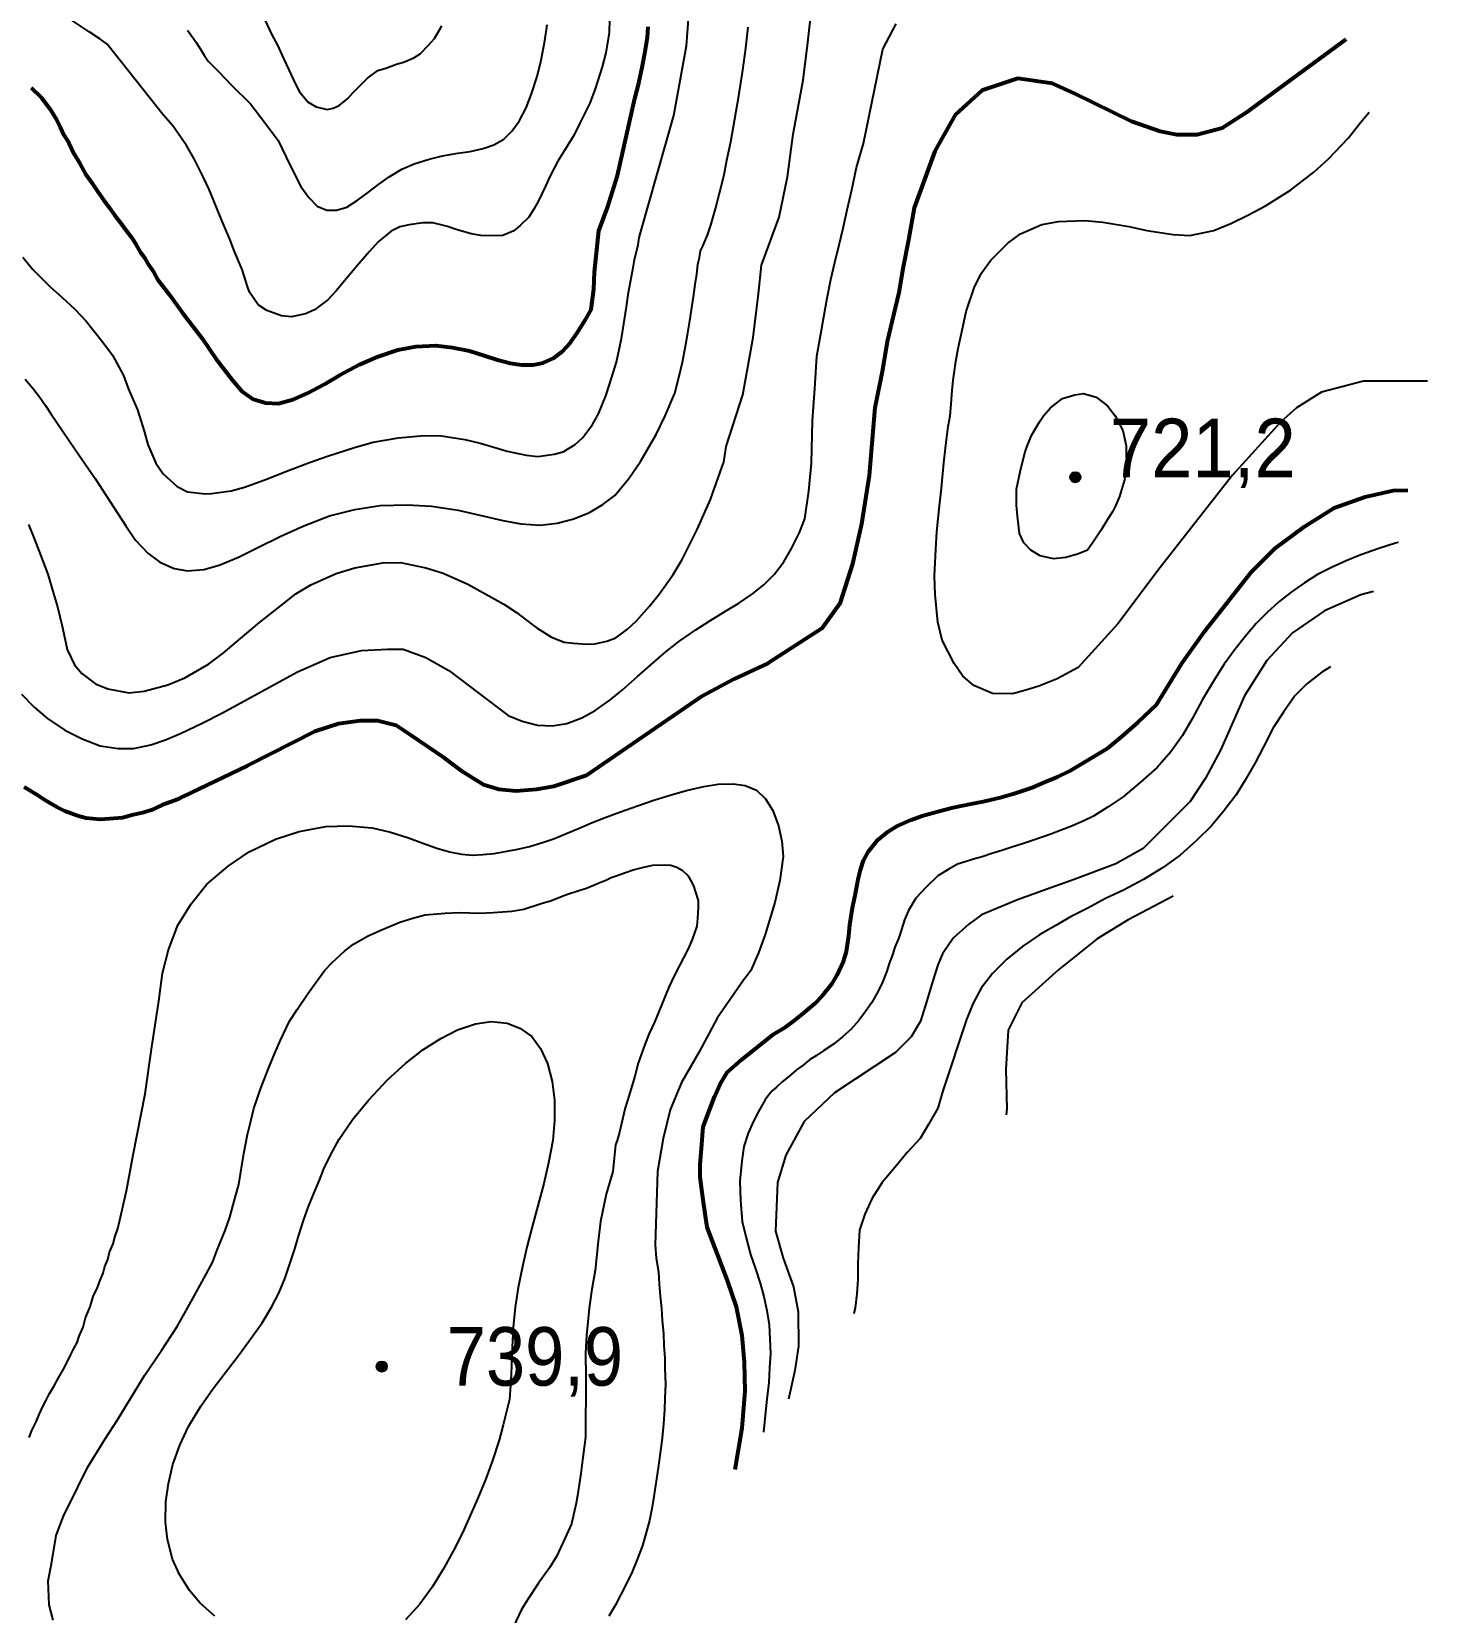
# Model space of a CAD drawing. Header units: metres. Extents: x 552626 to 559174, y 1843804 to 1852371.
# Drawn here: x 558518.5 to 558923.9, y 1846339 to 1846798.3 of the extents above; entities that cross this region are included whole.
import ezdxf

# ---------------------------------------------------------------- set-up
doc = ezdxf.new("R2010")
doc.units = ezdxf.units.M
doc.header["$LTSCALE"] = 6.8
for name, color, linetype, lineweight in [('1', 7, 'Continuous', 25), ('2', 7, 'Continuous', 53), ('5', 7, 'Continuous', 25)]:
    doc.layers.add(name, color=color, linetype=linetype, lineweight=lineweight)

msp = doc.modelspace()

# ---------------------------------------------------------------- hatches: boundary and pattern name
at = {"layer": '5'}
for points in [[(558823.18, 1846668.82, 1), (558820.18, 1846668.82, 1)], [(558621.72, 1846410.44, 1), (558618.72, 1846410.44, 1)]]:
    msp.add_hatch(color=256, dxfattribs=at).paths.add_polyline_path(points)

# ---------------------------------------------------------------- linework, layer by layer
at = {"layer": '1'}
for points in [[(558540.61, 1846607.28), (558546.72, 1846606.15), (558551.16, 1846606.66), (558558.1, 1846608.45), (558563.02, 1846610.52), (558569.89, 1846614.46), (558574.09, 1846617.69), (558580.38, 1846622.99), (558584.71, 1846626.56), (558591.12, 1846631.62), (558595.23, 1846634.92), (558599.58, 1846637.58), (558606.94, 1846640.84), (558612.41, 1846642.46), (558620.47, 1846643.97), (558625.61, 1846644.06), (558633.03, 1846642.5), (558638.03, 1846640.92), (558645.21, 1846637.75), (558649.56, 1846635.34), (558655.62, 1846631.88), (558659.38, 1846629.48), (558663.94, 1846626.01), (558665.31, 1846624.92), (558669.52, 1846622.33), (558673.17, 1846620.92), (558675.88, 1846620.56), (558679.82, 1846620.27), (558682.13, 1846620.37), (558685.62, 1846621.18), (558688.17, 1846622.14), (558691.63, 1846624.62), (558694.1, 1846626.98), (558698.01, 1846631.34), (558700.77, 1846634.81), (558704.85, 1846640.52), (558707.43, 1846644.89), (558710.74, 1846651.51), (558711.83, 1846653.63), (558715.74, 1846662.31), (558716.42, 1846664.3), (558718.99, 1846671.67), (558719.57, 1846673.15), (558720.03, 1846676.36), (558720.21, 1846677.71), (558725.06, 1846692.76), (558728.08, 1846709.43), (558729.67, 1846722.09), (558730.54, 1846730.4), (558735.63, 1846744.38), (558738.09, 1846756.07), (558739.72, 1846768.43), (558742.63, 1846784.14), (558743.96, 1846795.09), (558747.22, 1846824.51)], [(558658.54, 1846740.4), (558655.37, 1846739.04), (558652.89, 1846738.92), (558648.97, 1846739.05), (558646.17, 1846739.48), (558641.86, 1846740.81), (558639.27, 1846741.68), (558634.99, 1846742.68), (558632.17, 1846742.69), (558628.15, 1846742.15), (558625.47, 1846741.59), (558622.96, 1846740.3), (558619.16, 1846737.21), (558616.65, 1846734.42), (558612.83, 1846729.99), (558610.42, 1846727.14), (558606.91, 1846722.91), (558604.55, 1846720.31), (558600.64, 1846717.45), (558598.03, 1846716.24), (558593.97, 1846715.44), (558591.03, 1846715.68), (558586.86, 1846717.2), (558584.34, 1846718.91), (558581.75, 1846722.6), (558581.23, 1846724.2), (558579.67, 1846729.18), (558577.4, 1846734.41), (558576.07, 1846738), (558573.79, 1846743.39), (558572.3, 1846746.96), (558570.02, 1846752.35), (558568.47, 1846755.67), (558565.75, 1846761.26), (558563.48, 1846765.16), (558559.5, 1846770.85), (558556.71, 1846774.11), (558540.47, 1846794.61), (558538.29, 1846796.19), (558535.24, 1846798.17), (558529.93, 1846801.64)], [(558586.22, 1846801.7), (558588.3, 1846797.36), (558589.79, 1846794.54), (558591.78, 1846790.28), (558593.21, 1846787.2), (558595.09, 1846783.17), (558596.28, 1846780.73), (558598.86, 1846777.79), (558601.1, 1846776.46), (558604.35, 1846775.67), (558606.13, 1846776.04), (558607.79, 1846776.81), (558610.3, 1846778.85), (558611.77, 1846780.51), (558614.39, 1846783.06), (558616.03, 1846784.75), (558619.1, 1846786.93), (558621.34, 1846787.68), (558624.46, 1846788.79), (558626.56, 1846789.36), (558629.49, 1846790.62), (558631.35, 1846791.83), (558633.8, 1846794.35), (558635.49, 1846796.29), (558637.65, 1846799.95)], [(558632.52, 1846680.95), (558637.52, 1846680.86), (558644.38, 1846679.73), (558648.82, 1846678.74), (558652.79, 1846677.54), (558656.66, 1846676.4), (558662.12, 1846675.2), (558665.57, 1846674.85), (558670.24, 1846675.46), (558672.9, 1846676.19), (558676.39, 1846678.33), (558678.58, 1846680.33), (558681.46, 1846684.15), (558683.19, 1846687.26), (558685.34, 1846692.42), (558686.42, 1846696.03), (558688.37, 1846702.24), (558689.82, 1846709.15), (558690.21, 1846711.52), (558691.26, 1846718.29), (558691.87, 1846722.44), (558693.3, 1846730.25), (558693.6, 1846731.95), (558694.68, 1846736.32), (558694.95, 1846738.34), (558695.36, 1846739.8), (558705.01, 1846773.88), (558708.77, 1846794.09), (558709.41, 1846803.14)], [(558686.34, 1846801.72), (558686.26, 1846798.05), (558685.28, 1846792.12), (558684.26, 1846788.01), (558682.16, 1846781.61), (558680.65, 1846777.45), (558677.73, 1846771.71), (558676.05, 1846768.27), (558673.33, 1846763.72), (558671.35, 1846760.66), (558669.1, 1846756.33), (558667.78, 1846753.35), (558665.77, 1846749.13), (558664.39, 1846746.64), (558662.9, 1846744.39), (558660.36, 1846741.94), (558658.54, 1846740.4)], [(558682.16, 1846601), (558686.45, 1846604.02), (558690.16, 1846607.07), (558694.48, 1846610.87), (558698.33, 1846614.31), (558702.83, 1846618.14), (558706.82, 1846621.24), (558711.44, 1846624.48), (558715.49, 1846627.04), (558720.06, 1846629.85), (558723.92, 1846632.24), (558727.86, 1846634.89), (558731.19, 1846637.56), (558734.19, 1846640.52), (558736.97, 1846644.23), (558739.25, 1846648.07), (558741.52, 1846652.73), (558743.14, 1846656.73), (558744.26, 1846664.8), (558744.99, 1846672.87), (558745.34, 1846685.28), (558745.97, 1846694.5), (558746.61, 1846703.93), (558747.69, 1846709.85), (558748.6, 1846715.45), (558749.59, 1846720.87), (558750.68, 1846726.29), (558751.8, 1846731.22), (558753.1, 1846736.29), (558754.23, 1846741.12), (558755.4, 1846746.5), (558756.71, 1846752.28), (558758.07, 1846758.77), (558760.15, 1846765.72), (558765.76, 1846793.19), (558769.66, 1846800.53)], [(558563.78, 1846798.7), (558565.23, 1846796.63), (558566.38, 1846795.01), (558567.57, 1846793.21), (558568.63, 1846791.46), (558569.82, 1846789.67), (558572.97, 1846786.5), (558576.52, 1846782.68), (558582.08, 1846777.24), (558586.14, 1846771.92), (558590.08, 1846766.67), (558592.45, 1846761.76), (558594.47, 1846757.63), (558596.73, 1846753.27), (558598.97, 1846750.1), (558601.47, 1846747.53), (558604.23, 1846746.38), (558607.09, 1846746.35), (558610.02, 1846747.31), (558613.06, 1846749.22), (558615.96, 1846751.32), (558619.25, 1846753.87), (558622.31, 1846756.06), (558626.07, 1846758.26), (558629.64, 1846759.84), (558633.99, 1846761.24), (558637.86, 1846762.13), (558642.26, 1846762.91), (558645.86, 1846763.47), (558649.7, 1846764.26), (558652.71, 1846765.33), (558655.64, 1846766.98), (558658.03, 1846769.34), (558660.16, 1846772.26), (558662.14, 1846776.12), (558663.74, 1846780.16), (558665.32, 1846785.23), (558666.5, 1846790), (558667.55, 1846795.55), (558668.28, 1846800.21)], [(558712.47, 1846732.63), (558712.84, 1846734.58), (558713.43, 1846735.94), (558713.91, 1846737.11), (558714.83, 1846739.13), (558715.77, 1846742.07), (558717.18, 1846746.78), (558718.33, 1846751.37), (558719.64, 1846756.66), (558720.48, 1846760.92), (558721.56, 1846766.29), (558723.94, 1846779.64), (558725.11, 1846787.02), (558725.99, 1846793.46), (558726.64, 1846799.58)], [(558784.37, 1846680.46), (558784.78, 1846683.55), (558785.35, 1846686.66), (558785.52, 1846688.9), (558785.89, 1846693.96), (558786.22, 1846696.96), (558786.95, 1846702.47), (558787.62, 1846706.25), (558789.02, 1846712.41), (558790.01, 1846716.96), (558792.25, 1846723.78), (558794.34, 1846728.04), (558797.14, 1846731.88), (558802.04, 1846736.85), (558805.71, 1846739.55), (558811.92, 1846742.27), (558816.77, 1846743.12), (558824.4, 1846743.36), (558829.71, 1846742.94), (558837.27, 1846741.61), (558842.49, 1846740.52), (558850.11, 1846739.28), (558854.99, 1846739.06), (558861.92, 1846740.46), (558866.89, 1846742.55), (558871.98, 1846744.99), (558876.96, 1846747.67), (558884.21, 1846752.23), (558890.98, 1846757.48), (558895.26, 1846761.31), (558901.03, 1846767.37), (558904.51, 1846771.85), (558907.07, 1846774.86)], [(558515.97, 1846732.76), (558518.79, 1846729.18), (558523.78, 1846724.18), (558527.38, 1846721.01), (558530.92, 1846717.76), (558534.32, 1846714.16), (558539.18, 1846708.07), (558541.95, 1846704.23), (558545.2, 1846698.36), (558546.66, 1846694.37), (558549.25, 1846688.43), (558551.14, 1846682.16), (558552.24, 1846678.3), (558554.53, 1846672.91), (558556.71, 1846669.83), (558560.79, 1846666.14), (558563.72, 1846664.56), (558568.94, 1846664), (558570.76, 1846664.04), (558576.49, 1846664.87), (558580.28, 1846665.88), (558586.99, 1846668.32), (558591.6, 1846670.18), (558599.25, 1846673.05), (558604.44, 1846674.9), (558612.53, 1846677.57), (558617.69, 1846678.99), (558625.11, 1846680.26), (558632.52, 1846680.95)], [(558516.65, 1846697.3), (558518.71, 1846694.82), (558520.81, 1846692.13), (558522.52, 1846689.63), (558524.17, 1846687.1), (558527.5, 1846682.29), (558531.17, 1846676.89), (558536.99, 1846668.44), (558541.2, 1846661.81), (558545.85, 1846654.71), (558548.69, 1846650.54), (558552.24, 1846646.71), (558555.69, 1846644.13), (558559.92, 1846642.25), (558563.81, 1846641.62), (558568.55, 1846642.01), (558572.98, 1846643.25), (558578.56, 1846645.59), (558583.99, 1846648.27), (558590.87, 1846651.72), (558597.52, 1846654.71), (558605.02, 1846657.58), (558612.34, 1846659.41), (558619.7, 1846660.58), (558627.54, 1846660.8), (558634.67, 1846660.39), (558642.41, 1846659.23), (558648.71, 1846657.81), (558655.36, 1846656.25), (558660.62, 1846655.25), (558666.19, 1846654.9), (558671.12, 1846655.5), (558676.01, 1846656.74), (558680.56, 1846658.6), (558684.46, 1846660.86), (558687.93, 1846663.46), (558691.93, 1846668.47), (558695.36, 1846673.36), (558699.88, 1846681.23), (558702.52, 1846686.67), (558705.29, 1846693.2), (558706.48, 1846697.75), (558707.57, 1846702.26), (558708.48, 1846706.9), (558709.05, 1846710.17), (558709.7, 1846714.28), (558710.17, 1846717.44), (558710.72, 1846721.25), (558711.24, 1846724.79), (558711.7, 1846727.84), (558712.04, 1846730.62), (558712.47, 1846732.63)], [(558923.95, 1846696.73), (558913.6, 1846696.73), (558905.44, 1846696.73), (558893.2, 1846693.55), (558885.95, 1846689), (558881.41, 1846684.91), (558867.36, 1846669.45), (558846.35, 1846642.59), (558834.04, 1846626.17), (558822.48, 1846613.57), (558816.41, 1846610.28), (558811.12, 1846608.15), (558807.3, 1846606.92), (558803.46, 1846605.85), (558797.6, 1846605.97), (558792.17, 1846608.27), (558789, 1846610.97), (558786.47, 1846614.65), (558783.02, 1846621.45), (558781.72, 1846626.66), (558780.94, 1846634.73), (558780.78, 1846640.06), (558781.18, 1846647.93), (558781.47, 1846652.9), (558782.22, 1846660.47), (558782.82, 1846665.64), (558783.52, 1846672.96), (558783.97, 1846677.2), (558784.37, 1846680.46)], [(558517.57, 1846655.11), (558519.21, 1846650.97), (558521.68, 1846644.69), (558523.22, 1846640.62), (558524.87, 1846634.99), (558525.98, 1846631.13), (558527.37, 1846625.55), (558528.11, 1846621.97), (558528.82, 1846618.73), (558530.98, 1846614.32), (558533.11, 1846611.74), (558537.03, 1846608.78), (558540.61, 1846607.28)], [(558915.52, 1846649.87), (558915.01, 1846649.75), (558909.86, 1846648.07), (558904.66, 1846646.27), (558900.31, 1846644.54), (558896.09, 1846642.6), (558892.05, 1846640.53), (558888.23, 1846638.14), (558884.42, 1846635.46), (558880.81, 1846632.58), (558877.45, 1846629.49), (558874.21, 1846626.29), (558871.1, 1846622.67), (558868.08, 1846618.9), (558864.93, 1846614.49), (558861.8, 1846609.52), (558858.65, 1846604.25), (558855.59, 1846598.63), (558852.83, 1846593.8), (558849.41, 1846589.02), (558845.44, 1846584.52), (558840.57, 1846580.26), (558835.53, 1846575.99), (558831.21, 1846573), (558826.97, 1846570.33), (558823.93, 1846568.91), (558820.34, 1846567.37), (558817.55, 1846566.27), (558814.59, 1846565.14), (558812.09, 1846564.24), (558809.21, 1846563.22), (558806.37, 1846562.3), (558803.27, 1846561.32), (558800.35, 1846560.38), (558797.43, 1846559.48), (558794.66, 1846558.55), (558792.1, 1846557.82)], [(558908.34, 1846635.61), (558904.66, 1846634.68), (558894.05, 1846630), (558884.73, 1846623.64), (558877.3, 1846615.52), (558870.82, 1846605.31), (558863.84, 1846589.55), (558859.47, 1846581.39), (558855.07, 1846574.58), (558841.4, 1846560.91), (558833.45, 1846556.52), (558821.37, 1846551.94), (558814.56, 1846549.5), (558804.92, 1846546.03), (558794.38, 1846541.7), (558790.75, 1846538.97), (558786.22, 1846534.88), (558783.05, 1846530.33), (558781.69, 1846527.15), (558779.87, 1846521.24), (558778.51, 1846516.69), (558776.7, 1846510.78), (558773.98, 1846506.24)], [(558515.57, 1846605.81), (558519.22, 1846601.97), (558523.12, 1846598.68), (558528.14, 1846595.32), (558533.2, 1846592.83), (558538.38, 1846590.81), (558543.58, 1846589.98), (558548.09, 1846589.97), (558553.14, 1846591.07), (558557.36, 1846592.55), (558561.97, 1846594.48), (558568.05, 1846597.31), (558573.91, 1846600.37), (558595.7, 1846612.24), (558605.24, 1846616.39), (558614.36, 1846618.47), (558621.82, 1846618.89), (558626.38, 1846618.89), (558633.02, 1846616.39), (558639.65, 1846612.65), (558656.92, 1846599.55), (558660.94, 1846597.89), (558665.43, 1846596.77), (558669.75, 1846596.61), (558673.99, 1846597.23), (558678.31, 1846598.88), (558682.16, 1846601)], [(558895.85, 1846613.7), (558893.25, 1846612.2), (558888.92, 1846608.81), (558885.43, 1846605.34), (558882.13, 1846600.58), (558879.17, 1846596), (558876.3, 1846590.51), (558873.88, 1846585.86), (558871.02, 1846580.84), (558868.37, 1846576.55), (558864.91, 1846572.01), (558861.19, 1846567.49), (558856.85, 1846563.23), (558852.18, 1846559.01), (558846.97, 1846555.34), (558841.45, 1846551.91), (558835.69, 1846548.85), (558830.42, 1846546.39), (558825.13, 1846543.47), (558820.5, 1846541.2), (558815.87, 1846538.46), (558811.23, 1846535.83), (558806.39, 1846532.53), (558801.78, 1846528.81), (558797.61, 1846524.66), (558794.28, 1846520.33), (558791.92, 1846515.84), (558790.04, 1846511.31), (558783.21, 1846490.53), (558781.75, 1846485.53), (558779.12, 1846480.99), (558776.62, 1846476.69), (558772.81, 1846472.61), (558769.23, 1846468.22), (558765.57, 1846463.91), (558762.66, 1846459.34), (558760.52, 1846454.66), (558759.02, 1846450.03), (558758.67, 1846445.01), (558758.46, 1846440.36), (558758.52, 1846435.75), (558758.2, 1846431.6), (558757.69, 1846427.51), (558757.38, 1846425.75)], [(558556.51, 1846524.71), (558558.25, 1846531.48), (558560.93, 1846538.65), (558564.81, 1846544.84), (558569.41, 1846550.6), (558575.55, 1846555.78), (558581.73, 1846559.94), (558589.34, 1846563.62), (558596.18, 1846565.86), (558603.97, 1846567.32), (558610.5, 1846567.55), (558617.38, 1846566.91), (558622.78, 1846565.68), (558627.96, 1846564.02), (558632.18, 1846562.46), (558636.23, 1846561), (558639.91, 1846559.96), (558643.32, 1846559.3), (558646.58, 1846559.05), (558649.56, 1846559.15), (558652.86, 1846559.51), (558656.01, 1846560.04), (558659.75, 1846560.77), (558663.07, 1846561.56), (558666.94, 1846562.7), (558670.34, 1846563.85), (558674.09, 1846565.37), (558677.37, 1846566.73), (558681.13, 1846568.37), (558685.08, 1846569.92), (558689.56, 1846571.6), (558694.52, 1846573.33), (558699.23, 1846574.96), (558704.31, 1846576.56), (558708.74, 1846577.82), (558713.72, 1846578.96), (558717.92, 1846579.62), (558722.31, 1846579.77), (558725.75, 1846579.27), (558729.06, 1846577.89), (558731.64, 1846575.36), (558733.85, 1846571.99), (558735.42, 1846567.48), (558736.41, 1846563.11), (558736.85, 1846558.62), (558735.82, 1846551.62), (558734.41, 1846545.22), (558731.62, 1846535.96), (558729.63, 1846530.66), (558727.4, 1846525.52), (558726.38, 1846524.01), (558725.26, 1846522.73), (558717.67, 1846511.64), (558712.28, 1846501.66), (558707.3, 1846492.93), (558703.99, 1846485.03), (558701.92, 1846476.72), (558700.26, 1846467.15), (558699.65, 1846445.76), (558699.92, 1846441.93), (558700.59, 1846437.96), (558700.83, 1846434.4), (558701.1, 1846430.88), (558701.46, 1846427.33), (558701.61, 1846423.78)], [(558792.1, 1846557.82), (558789.71, 1846557.06), (558787.45, 1846556.39), (558784.89, 1846554.96), (558781.75, 1846553.02), (558778.38, 1846549.75), (558775.31, 1846546.52), (558773.21, 1846542.95), (558772.01, 1846540.18), (558771.16, 1846537.39), (558770.4, 1846534.96), (558769.25, 1846532.3), (558768.54, 1846530.09), (558767.61, 1846527.49), (558766.97, 1846525.35), (558765.66, 1846522.15), (558764.38, 1846519.49), (558762.56, 1846516.24), (558760.73, 1846513.57), (558758.76, 1846510.95), (558756.56, 1846508.46), (558754.03, 1846506.22), (558751.4, 1846504.05), (558748.64, 1846502.23), (558746.49, 1846500.8), (558744.48, 1846499.52), (558742.57, 1846498.04), (558740.72, 1846496.63), (558738.36, 1846494.64), (558736.53, 1846493.15), (558734.85, 1846491.65), (558733.61, 1846490.51), (558732.61, 1846489.39), (558731.55, 1846487.93), (558730.37, 1846485.92), (558729.19, 1846483.64), (558727.78, 1846480.88), (558726.61, 1846478.24), (558725.41, 1846474.41), (558724.77, 1846470.24), (558724.23, 1846464.28), (558724.43, 1846458.73), (558724.92, 1846452.57), (558726.05, 1846447.84), (558727.32, 1846442.97), (558728.73, 1846438.84), (558730.08, 1846434.7), (558731.21, 1846430.78), (558732.05, 1846426.7), (558732.72, 1846422.57), (558732.96, 1846418.36), (558733.15, 1846414.24), (558732.88, 1846410.1), (558732.64, 1846405.8), (558732.07, 1846400.96), (558731.47, 1846395.38), (558731.13, 1846391.39)], [(558616.27, 1846535.57), (558619.95, 1846537.26), (558625.46, 1846539.57), (558629.21, 1846540.7), (558632.8, 1846541.63), (558638.62, 1846542.17), (558642.79, 1846542.31), (558648.6, 1846542.18), (558652.57, 1846542.3), (558657.94, 1846542.69), (558661.47, 1846543.32), (558666.49, 1846544.99), (558669.51, 1846545.85), (558673.14, 1846547.25), (558674.77, 1846547.83), (558676.6, 1846548.44), (558677.78, 1846548.88), (558679.71, 1846549.4), (558681.05, 1846550.04), (558682.23, 1846550.48), (558684.03, 1846551.27), (558685.13, 1846551.6), (558686.83, 1846552.48), (558688.28, 1846553.04), (558691.01, 1846553.95), (558693.19, 1846554.79), (558696.7, 1846555.61), (558698.92, 1846556.08), (558702.23, 1846556.21), (558704.14, 1846556.07), (558705.92, 1846555.53), (558707.45, 1846554.68), (558709.08, 1846553.08), (558709.91, 1846551.76), (558710.79, 1846550.06), (558711.27, 1846548.51), (558712.07, 1846545.85), (558712.14, 1846543.77), (558711.96, 1846540.71), (558711.68, 1846538.39), (558710.36, 1846534.52), (558709.11, 1846531.61), (558706.65, 1846526.94), (558705.13, 1846523.9), (558703.64, 1846520.67), (558701.44, 1846515.45), (558699.41, 1846510.45), (558697.91, 1846507.22), (558696.6, 1846504.02), (558694.72, 1846498.56), (558693.67, 1846494.81), (558692.08, 1846489.3), (558690.92, 1846485.64), (558689.88, 1846481.04), (558689.25, 1846478.49), (558688.6, 1846476.13), (558688.1, 1846474.83), (558687.35, 1846467.14)], [(558850.1, 1846547.09), (558837.03, 1846540.19), (558827.98, 1846534.7), (558816.84, 1846525.82), (558806.17, 1846516.14), (558802.14, 1846508.14), (558801.53, 1846496.73), (558801.78, 1846485.28), (558801.59, 1846483.61)], [(558524.7, 1846336.76), (558523.57, 1846341.18), (558523.27, 1846348.17), (558524.26, 1846353.14), (558525.6, 1846361.39), (558527.75, 1846366.97), (558531.92, 1846375.38), (558534.72, 1846381.15), (558539.85, 1846389.48), (558543.44, 1846394.97), (558548.24, 1846402.88), (558551.23, 1846407.82), (558556.21, 1846415.09), (558560.76, 1846422.03), (558563.4, 1846426.73), (558565.8, 1846431.11), (558568.05, 1846435.1), (558571.06, 1846440.7), (558572.48, 1846444.49), (558574.74, 1846450), (558576.06, 1846453.87), (558577.62, 1846459.57), (558578.67, 1846463.32), (558579.51, 1846468.74), (558580.11, 1846472.33), (558581.22, 1846477.88), (558582.17, 1846481.71), (558583.03, 1846485.43), (558585.05, 1846491.28), (558587.51, 1846497.48), (558589.09, 1846501.48), (558590.81, 1846505.21), (558593.44, 1846510.76), (558595.58, 1846514.17), (558598.78, 1846518.94), (558600.81, 1846521.76), (558603.65, 1846525.63), (558605.84, 1846527.8), (558609.42, 1846531.1), (558612.02, 1846533.14), (558616.27, 1846535.57)], [(558517.76, 1846389.82), (558518.59, 1846391.89), (558519.78, 1846394.4), (558520.68, 1846396.48), (558521.69, 1846398.65), (558522.58, 1846400.49), (558523.61, 1846402.44), (558525.03, 1846404.83), (558526.31, 1846407.13), (558527.75, 1846409.7), (558528.88, 1846411.91), (558529.9, 1846413.96), (558530.73, 1846415.64), (558531.67, 1846417.39), (558532.31, 1846419.27), (558533.46, 1846421.83), (558534.15, 1846424.63), (558535.54, 1846427.81), (558536.4, 1846430.74), (558537.64, 1846433.36), (558538.38, 1846435.58), (558539.27, 1846437.59), (558539.75, 1846439.46), (558540.6, 1846441.58), (558541.15, 1846443.69), (558542.13, 1846446.11), (558542.75, 1846448.28), (558543.56, 1846450.53), (558544.02, 1846452.57), (558546.07, 1846461.48), (558548.02, 1846471.9), (558551.46, 1846489.66), (558553.41, 1846503.28), (558555.42, 1846516.56), (558556.51, 1846524.71)], [(558571.68, 1846337.89), (558567.44, 1846341.7), (558564.32, 1846345.36), (558561.46, 1846350.01), (558559.41, 1846354.47), (558557.97, 1846360.15), (558557.36, 1846365.24), (558557.51, 1846371.14), (558558.21, 1846376.46), (558559.47, 1846382), (558561.53, 1846387.61), (558564.05, 1846393.02), (558567.64, 1846398.95), (558571.19, 1846404.02), (558575.36, 1846409.45), (558578.89, 1846414.08), (558582.5, 1846418.93), (558585.45, 1846423.17), (558588.21, 1846427.66), (558590.33, 1846431.76), (558592.18, 1846436.23), (558593.54, 1846440.23), (558594.96, 1846444.65), (558596.14, 1846448.63), (558597.48, 1846452.83), (558598.93, 1846456.93), (558600.42, 1846460.73), (558602.09, 1846464.55), (558603.42, 1846467.86), (558605.43, 1846472.03), (558607.79, 1846476.45), (558611.82, 1846482.27), (558616.43, 1846487.92), (558621.85, 1846493.73), (558627.08, 1846498.44), (558632.1, 1846502.42), (558637.35, 1846505.77), (558642.23, 1846508.22), (558647.46, 1846510.01), (558652, 1846510.65), (558656.59, 1846510.18), (558660.34, 1846508.78), (558663.76, 1846506.29), (558666.34, 1846502.88), (558668.38, 1846498.48), (558669.69, 1846493.29), (558670.41, 1846487.83), (558670.4, 1846481.88), (558669.85, 1846476.11), (558668.66, 1846469.66), (558667.32, 1846463.66), (558665.58, 1846457.08), (558663.97, 1846451.46), (558662.36, 1846445.12), (558661.04, 1846439.5), (558659.87, 1846433.37), (558659, 1846427.68), (558658.41, 1846421.78), (558658.04, 1846416.1), (558657.88, 1846410.6), (558657.7, 1846406.24), (558657.33, 1846400.84), (558655.49, 1846393.55), (558654.27, 1846389.09), (558652.39, 1846383.12), (558650.46, 1846377.81), (558648.15, 1846372.17), (558645.93, 1846367.14), (558643.61, 1846362.13), (558641.06, 1846356.96), (558638.28, 1846351.86), (558634.89, 1846346.34), (558631.26, 1846341.45), (558627.14, 1846336.88)], [(558773.98, 1846506.24), (558769.45, 1846501.69), (558751.73, 1846489.94), (558742.86, 1846481.66), (558737.56, 1846471.82), (558735.12, 1846463.87), (558734.55, 1846449.78), (558736.85, 1846441.97), (558739.82, 1846433.62), (558741.21, 1846426.33), (558741.3, 1846416.33), (558740.23, 1846409.26), (558738.4, 1846400.92)], [(558687.35, 1846467.14), (558685.42, 1846460.53), (558683.76, 1846452.53), (558683.05, 1846446.84), (558682.21, 1846438.38), (558681.18, 1846432.93), (558680.45, 1846427.42), (558679.64, 1846419.43), (558679.42, 1846414.37), (558679.46, 1846407.25), (558679.51, 1846402.32), (558679.4, 1846394.8), (558679.35, 1846389.95), (558678.48, 1846383.19), (558678.01, 1846379.33), (558677.1, 1846372.95), (558676.72, 1846370.71), (558675.28, 1846364.74), (558673.51, 1846360.72), (558670.96, 1846355.27), (558668.9, 1846351.97), (558665.76, 1846347.49), (558662.72, 1846342.93), (558660.82, 1846339.84), (558658.5, 1846334.9)], [(558701.61, 1846423.78), (558702.07, 1846420.01), (558702.16, 1846416.55), (558702.42, 1846412.84), (558702.48, 1846409.89), (558702.6, 1846405.29), (558702.47, 1846401.21)], [(558702.47, 1846401.21), (558702.33, 1846397.96), (558702.03, 1846393.77), (558701.66, 1846389.65), (558701.1, 1846385.29), (558700.5, 1846380.98), (558699.23, 1846372.72), (558698.61, 1846369.11), (558697.96, 1846365.67), (558696.94, 1846361.83), (558695.91, 1846358.49), (558694.4, 1846354.36), (558692.92, 1846350.83), (558691.32, 1846347.41), (558689.66, 1846344.22), (558687.97, 1846341.06), (558686.16, 1846337.88)]]:
    msp.add_lwpolyline(points, dxfattribs=at)
msp.add_lwpolyline([(558825.18, 1846647.62), (558822.58, 1846646.51), (558818.9, 1846645.46), (558815.32, 1846645.08), (558811.44, 1846645.98), (558808.71, 1846647.58), (558806.75, 1846649.76), (558805.48, 1846652.42), (558804.85, 1846657.54), (558804.59, 1846660.73), (558804.59, 1846665.34), (558805.7, 1846670.39), (558806.27, 1846672.76), (558807.06, 1846676.14), (558807.75, 1846678.11), (558809, 1846681.12), (558811.31, 1846684.91), (558812.44, 1846686.68), (558814.42, 1846688.95), (558817.99, 1846691.72), (558821.5, 1846692.75), (558824.02, 1846693.1), (558827.75, 1846692.02), (558830.98, 1846689.57), (558833.27, 1846686.68), (558835.45, 1846682.39), (558836.43, 1846677.88), (558836.49, 1846675.75), (558836.57, 1846672.71), (558835.92, 1846668.03), (558834.54, 1846663.19), (558833.41, 1846660.68), (558832.46, 1846658.77), (558831.06, 1846656.48), (558829.1, 1846653.3), (558826.75, 1846649.84)], close=True, dxfattribs=at)
at = {"layer": '2'}
for points in [[(558630.08, 1846706.78), (558635.89, 1846707.08), (558640.77, 1846706.54), (558645.71, 1846705.48), (558649.91, 1846704.17), (558653.79, 1846702.93), (558657.52, 1846701.9), (558660.77, 1846701.41), (558664.23, 1846701.42), (558667.08, 1846702.07), (558670.09, 1846703.43), (558672.53, 1846705.26), (558675.06, 1846707.96), (558677.09, 1846710.81), (558679.26, 1846714.39), (558680.99, 1846717.53), (558681.79, 1846723.42), (558681.98, 1846728.37), (558683.3, 1846740.34), (558685.74, 1846747.19), (558688.67, 1846756.49), (558693.75, 1846778.81), (558694.87, 1846783.24), (558695.97, 1846788.33), (558696.76, 1846792.48), (558697.38, 1846796.55), (558697.58, 1846799.68)], [(558900.3, 1846795.95), (558871.16, 1846774.6), (558864.33, 1846770.19), (558857.01, 1846768.24), (558851.16, 1846768.24), (558846.28, 1846769.22), (558837.98, 1846772.15), (558821.44, 1846780.26), (558815.02, 1846783.17), (558804.96, 1846784.6), (558794.56, 1846781.12)], [(558794.56, 1846781.12), (558786.84, 1846774.15), (558780.9, 1846763.58), (558774.89, 1846747.06), (558773.22, 1846737.74), (558771.68, 1846729.95), (558770.4, 1846722.5), (558767.02, 1846708.27), (558765.68, 1846700.05), (558763.45, 1846688.99), (558761.75, 1846669.32), (558759.57, 1846655.22), (558756.94, 1846643.66), (558753.24, 1846632.13), (558748, 1846624.83), (558732.41, 1846614.82), (558722.44, 1846610.18), (558713.28, 1846605.17), (558679.68, 1846582.16), (558670.15, 1846578.98), (558665.17, 1846578.07), (558659.27, 1846577.62), (558654.29, 1846578.07), (558649.75, 1846579.43), (558643.86, 1846583.07), (558638.42, 1846587.16), (558628.45, 1846593.98), (558624.37, 1846596.71), (558618.93, 1846598.07), (558613.94, 1846598.07), (558607.59, 1846597.16), (558600.79, 1846594.89), (558581.14, 1846584.91), (558562.51, 1846576), (558561.34, 1846575.4), (558560.09, 1846574.84), (558557.34, 1846573.94), (558556.34, 1846573.53), (558553.2, 1846572.1), (558550.73, 1846571.31), (558547.23, 1846570.49), (558544.84, 1846569.81), (558541.08, 1846569.53), (558538.43, 1846569.39), (558534.31, 1846569.73), (558531.84, 1846570.47), (558528.16, 1846571.81), (558525.83, 1846572.94), (558522.34, 1846574.98), (558519.97, 1846576.49), (558516.36, 1846578.79)], [(558518.37, 1846781.94), (558521.38, 1846779.07), (558523.75, 1846775.87), (558525.59, 1846772.86), (558526.78, 1846770.59), (558527.95, 1846768.1), (558529.28, 1846765.97), (558530.87, 1846762.68), (558532.48, 1846759.95), (558534.24, 1846756.74), (558535.98, 1846754.31), (558537.7, 1846751.73), (558539.35, 1846749.42), (558541.04, 1846747.12), (558542.67, 1846744.84), (558544.45, 1846742.66), (558545.98, 1846740.47), (558547.55, 1846738.33), (558548.82, 1846736.33), (558550.05, 1846734.32), (558551.36, 1846732.46), (558552.57, 1846730.39), (558553.85, 1846728.48), (558555.16, 1846726.17), (558558.55, 1846721.8), (558562.19, 1846716.66), (558568.03, 1846709.15), (558572.12, 1846703.07), (558576.75, 1846697.1), (558579.52, 1846693.83), (558582.88, 1846691.46), (558586.45, 1846690.41), (558590.23, 1846690.26), (558594.5, 1846691.38), (558598.6, 1846693.18), (558603.53, 1846695.87), (558608.13, 1846698.56), (558613.72, 1846701.54), (558618.87, 1846703.8), (558624.86, 1846705.79), (558630.08, 1846706.78)], [(558831.18, 1846590.2), (558835.33, 1846593.53), (558839.89, 1846597.69), (558845.28, 1846602.68), (558852.61, 1846614.71), (558859.3, 1846624.09), (558872.8, 1846641.26), (558879.6, 1846648.08), (558888.21, 1846654.45), (558896.83, 1846659.9), (558905.89, 1846663.09), (558914.05, 1846664.9), (558918.26, 1846665.07)], [(558722.84, 1846380.55), (558724.94, 1846392.49), (558725.73, 1846403.32), (558725.58, 1846411.6), (558724.86, 1846419.46), (558723.24, 1846427.82), (558720.59, 1846435.47), (558714.77, 1846450.94), (558713.52, 1846458.84), (558712.69, 1846465.49), (558712.69, 1846469.23), (558713.11, 1846473.81), (558713.52, 1846480.04), (558716.84, 1846488.77), (558718.5, 1846492.52), (558720.57, 1846495.84), (558724.72, 1846499.58), (558734.03, 1846506.96), (558737.62, 1846509.17), (558739.92, 1846510.91), (558742.37, 1846512.84), (558746.03, 1846515.88), (558748.26, 1846518.28), (558751.05, 1846521.73), (558752.45, 1846524.21), (558754.34, 1846528.23), (558755.21, 1846530.98), (558755.88, 1846535.54), (558756.21, 1846538.73), (558756.92, 1846543.7), (558757.7, 1846547.27), (558758.61, 1846551.94), (558759.23, 1846554.74), (558760.1, 1846557.49), (558761.49, 1846559.97), (558764.2, 1846563.33), (558767.33, 1846565.91), (558769.67, 1846567.32), (558773.95, 1846569.27), (558777.14, 1846570.44), (558782.55, 1846571.93), (558786.18, 1846572.9), (558791.31, 1846573.87), (558794.88, 1846574.58), (558800.23, 1846575.82), (558803.61, 1846576.85), (558809.14, 1846578.68), (558812.87, 1846580.33), (558816.54, 1846581.72), (558820.08, 1846583.51), (558831.18, 1846590.2)]]:
    msp.add_lwpolyline(points, dxfattribs=at)
at = {"layer": '5'}
for centre in [(558821.68, 1846668.82), (558620.22, 1846410.44)]:
    msp.add_circle(centre, 1.5, dxfattribs=at)

# ---------------------------------------------------------------- texts
for s, width, p in [('721,2', 0.95, (558831.68, 1846668.82)), ('739,9', 0.9, (558639.09, 1846404.89))]:
    msp.add_text(s, height=17, dxfattribs=dict(at, width=width)).set_placement(p)

doc.saveas('drawing.dxf')
